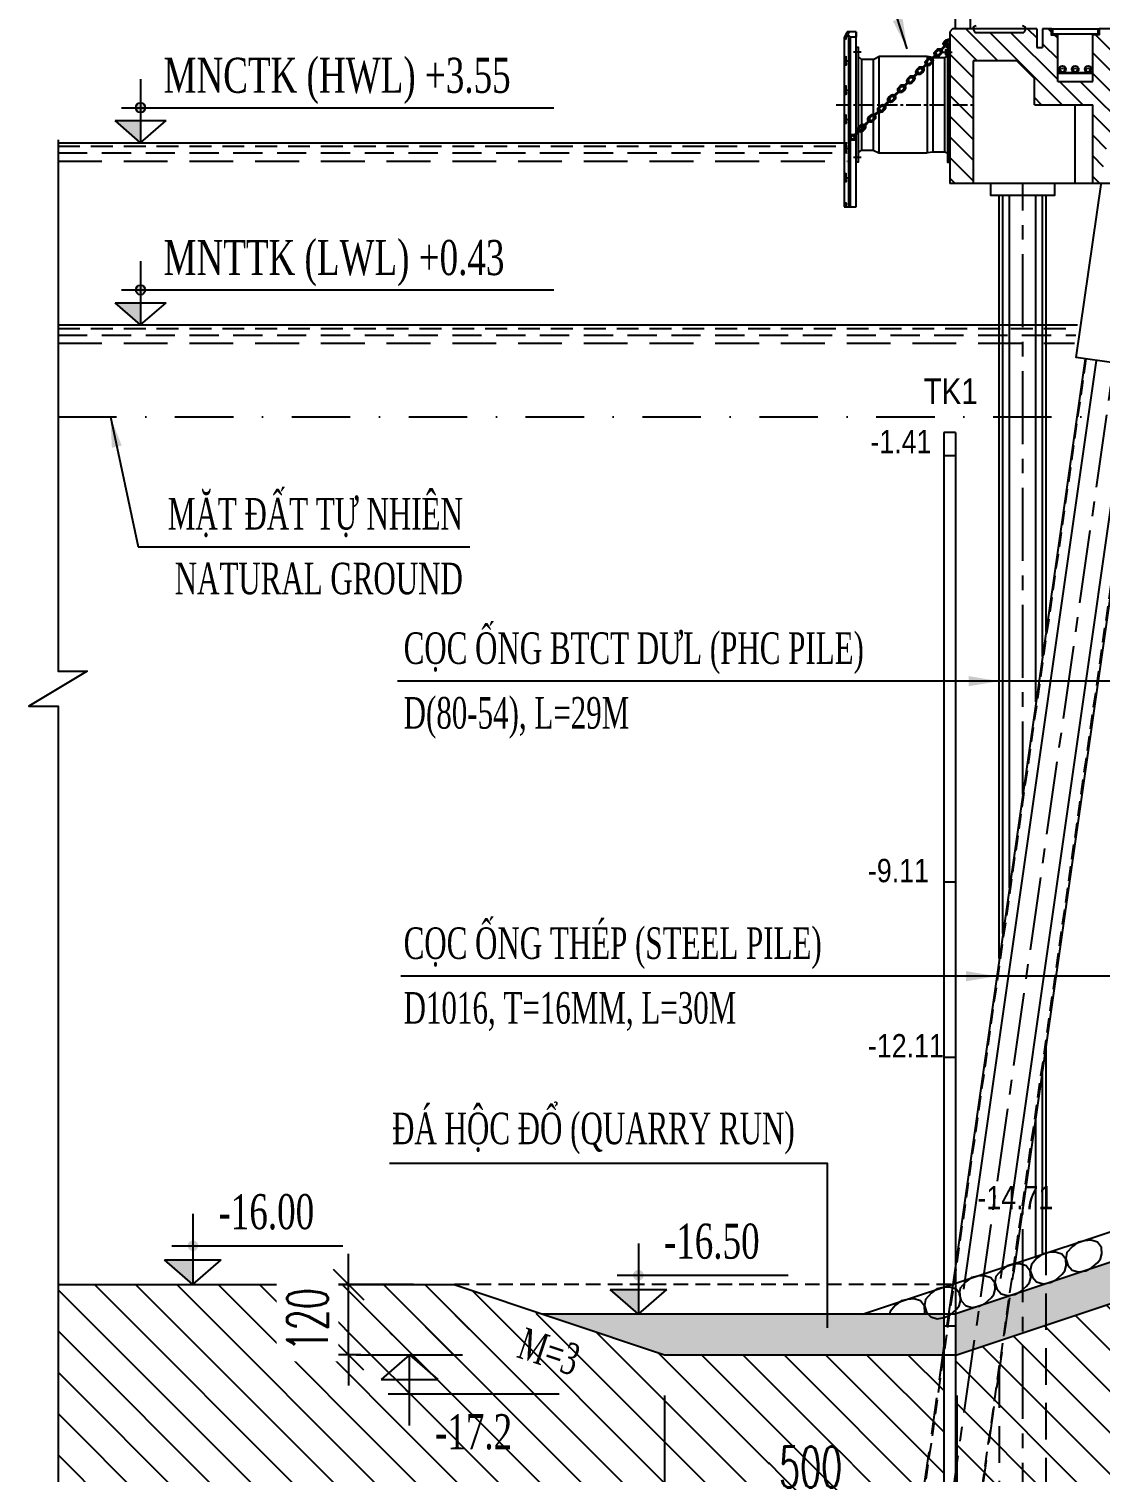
# Model space of a CAD drawing. Extents: x 9472 to 112692, y 46655 to 72187.
# Drawn here: x 82972 to 84806, y 66572 to 69043 of the extents above; entities that cross this region are included whole.
import ezdxf
from ezdxf.enums import TextEntityAlignment as Align

# ---------------------------------------------------------------- set-up
doc = ezdxf.new("R2010")
doc.units = 0
doc.header["$LTSCALE"] = 10
doc.header["$MEASUREMENT"] = 0
for name, pattern in [('CENTER', [2, 1.25, -0.25, 0.25, -0.25]), ('DASHDOT', [1, 0.5, -0.25, 0, -0.25]), ('HIDDEN', [0.375, 0.25, -0.125])]:
    doc.linetypes.add(name, pattern=pattern)
doc.layers.get('0').update_dxf_attribs({"color": 6, "linetype": 'CONTINUOUS'})
for name, color, linetype in [('Border', 3, 'CONTINUOUS'), ('COBAN', 3, 'CONTINUOUS'), ('Da', 9, 'CONTINUOUS'), ('Dia chat', 8, 'CONTINUOUS'), ('Hatch', 8, 'CONTINUOUS'), ('Hatch coc', 8, 'CONTINUOUS'), ('Khuat 151', 151, 'HIDDEN'), ('Kich thuoc', 2, 'CONTINUOUS'), ('KT', 2, 'CONTINUOUS'), ('Lop dat', 171, 'CONTINUOUS'), ('Net tim', 6, 'CONTINUOUS'), ('Net vang', 8, 'CONTINUOUS'), ('Text', 4, 'CONTINUOUS'), ('Tim', 8, 'CENTER')]:
    doc.layers.add(name, color=color, linetype=linetype)
doc.styles.add('Kichthuoc', font='romans.shx', dxfattribs={"width": 0.6})
doc.styles.get("Standard").update_dxf_attribs({"font": 'vntimeh.shx', "width": 0.65})
doc.styles.add('Ten', font='Vharialn.ttf')
doc.linetypes.add('DAT_LINE', pattern='A,0.2,[2,g.shx,S=0.017,R=0,X=-0.017,Y=0],0.22', length=0.42)
doc.dimstyles.new('Dim 350', dxfattribs={"dimscale": 350, "dimtxt": 0.2, "dimasz": 0.15, "dimexe": 0.1, "dimexo": 0.2, "dimgap": 0.1, "dimtad": 1, "dimdec": 0, "dimlfac": -1, "dimzin": 0, "dimdsep": 46, "dimtxsty": 'Kichthuoc', "dimblk": 'OBLIQUE', "dimcen": 0.1, "dimdle": 0.1, "dimclrd": 2, "dimclre": 2, "dimclrt": 4, "dimadec": 0, "dimazin": 0, "dimtfac": 1, "dimtdec": 0, "dimtix": 1, "dimtmove": 2, "dimatfit": 3, "dimfxl": 1, "dimtfill": 1, "dimtolj": 1, "dimtzin": 0, "dimarcsym": 0})
doc.dimstyles.new('Le 350', dxfattribs={"dimscale": 350, "dimtxt": 0.2, "dimasz": 0.15, "dimexe": 0.1, "dimexo": 0.2, "dimgap": 0.1, "dimtad": 1, "dimdec": 0, "dimzin": 0, "dimdsep": 46, "dimtxsty": 'Kichthuoc', "dimblk": 'ARCHTICK', "dimcen": 0, "dimdle": 0.1, "dimclrd": 2, "dimclre": 2, "dimclrt": 256, "dimadec": 0, "dimazin": 0, "dimtfac": 1, "dimtdec": 0, "dimtix": 1, "dimtmove": 2, "dimatfit": 3, "dimfxl": 1, "dimtolj": 1, "dimtzin": 0, "dimarcsym": 0})

# ---------------------------------------------------------------- blocks, each defined once
blk = doc.blocks.new('_Oblique')
at = {"color": 0, "linetype": 'ByBlock', "lineweight": -2}
blk.add_line((-0.5, -0.5), (0.5, 0.5), dxfattribs=at)
blk = doc.blocks.new('*D20')
at = {"layer": 'Kich thuoc', "color": 2, "lineweight": -2}
for p, q in [((84060.2, 66703.4), (84060.2, 66476.1)), ((84560.2, 66703.4), (84560.2, 66476.1)), ((84025.2, 66511.1), (84595.2, 66511.1))]:
    blk.add_line(p, q, dxfattribs=at)
at = {"layer": 'Kich thuoc', "color": 2, "lineweight": -2, "xscale": 52.5, "yscale": 52.5, "zscale": 52.5, "rotation": 180}
blk.add_blockref('_Oblique', (84060.2, 66511.1), dxfattribs=at)
at = {"layer": 'Kich thuoc', "color": 2, "lineweight": -2, "xscale": 52.5, "yscale": 52.5, "zscale": 52.5}
blk.add_blockref('_Oblique', (84560.2, 66511.1), dxfattribs=at)
at = {"layer": 'Kich thuoc', "color": 4, "insert": (84310.2, 66581.1), "char_height": 70, "attachment_point": 5, "style": 'Kichthuoc', "bg_fill": 3, "box_fill_scale": 1.25, "bg_fill_color": 9, "bg_fill_true_color": 13158600, "bg_fill_transparency": 11732736}
blk.add_mtext('\\A1;500', dxfattribs=at)
blk = doc.blocks.new('_ArchTick')
at = {"color": 0, "linetype": 'ByBlock', "const_width": 0.15}
blk.add_lwpolyline([(-0.5, -0.5), (0.5, 0.5)], dxfattribs=at)
blk = doc.blocks.new('*D19')
at = {"layer": 'Hatch', "color": 2, "lineweight": -2}
for p, q in [((83518.9, 66893.4), (83518.9, 66945.9)), ((83630.2, 66893.4), (83483.9, 66893.4)), ((83518.9, 66773.4), (83518.9, 66893.4)), ((83540.2, 66773.4), (83483.9, 66773.4)), ((83518.9, 66773.4), (83518.9, 66720.9))]:
    blk.add_line(p, q, dxfattribs=at)
at = {"layer": 'Hatch', "color": 2, "lineweight": -2, "xscale": 52.5, "yscale": 52.5, "zscale": 52.5}
for p, rotation in [((83518.9, 66893.4), 270), ((83518.9, 66773.4), 90)]:
    blk.add_blockref('_Oblique', p, dxfattribs=dict(at, rotation=rotation))
at = {"layer": 'Hatch', "color": 4, "insert": (83448.9, 66833.4), "char_height": 70, "attachment_point": 5, "rotation": 90, "style": 'Kichthuoc', "bg_fill": 3, "box_fill_scale": 1.25, "bg_fill_color": 9, "bg_fill_true_color": 13158600, "bg_fill_transparency": 5604584}
blk.add_mtext('\\A1;120', dxfattribs=at)
blk = doc.blocks.new('Dem CSS1600')
for p, q in [((-175.4, 125), (-180.4, 115)), ((-160, 125), (-175.4, 125)), ((-160, -175), (-160, 125)), ((-160, 125), (-160, 116.2)), ((-180.4, 115), (-180.4, -175)), ((-151.2, 77.5), (-156.5, 82.5)), ((-131.2, 77.5), (-151.2, 77.5)), ((-131.2, 77.5), (-121.2, 82.5)), ((-28.8, 81.1), (-38.8, 82.5)), ((-28.8, 81.1), (-8.8, 81.1)), ((-8.8, 81.1), (-3.5, 83.8)), ((-156.5, -82.5), (-151.2, -77.5)), ((-151.2, -77.5), (-131.2, -77.5)), ((-131.2, -77.5), (-121.2, -82.5)), ((-28.8, -81), (-38.8, -82.5)), ((-8.8, -81), (-28.8, -81)), ((-3.5, -82.6), (-8.8, -81)), ((-180.4, -175), (-160, -175))]:
    blk.add_line(p, q)
for points in [[(-160, -98.5), (-160, 98.5), (-156.5, 98.5), (-156.5, -98.5)], [(0, -98.5), (0, 98.5), (-3.5, 98.5), (-3.5, -98.5)]]:
    blk.add_lwpolyline(points, close=True)
for points in [[(-156.5, 82.5), (-156.5, -82.5)], [(-38.8, 82.5), (-121.2, 82.5)], [(-121.2, -82.5), (-38.8, -82.5)]]:
    blk.add_lwpolyline(points)
at = {"layer": 'Hatch'}
for p, q in [((-151.2, 77.5), (-151.2, -77.5)), ((-131.2, 77.5), (-131.2, -77.5)), ((-121.2, 82.5), (-121.2, -82.5)), ((-38.8, 82.5), (-38.8, -82.5)), ((-28.8, 81.1), (-28.8, -81)), ((-8.8, 81.1), (-8.8, -81))]:
    blk.add_line(p, q, dxfattribs=at)
at = {"layer": 'Net tim', "extrusion": (0, 0, -1)}
for centre in [(-178, 115), (-178, 80), (-178, 30), (-178, -20), (-178, -70), (-178, -120)]:
    blk.add_ellipse(centre, major_axis=(0, -2.16), ratio=0.475595, dxfattribs=at)
at = {"layer": 'Net tim'}
for centre in [(-178, 70), (-178, 20), (-178, -30), (-178, -80), (-178, -130), (-178, -170)]:
    blk.add_ellipse(centre, major_axis=(0, 2.16), ratio=0.475595, dxfattribs=at)
at = {"layer": 'Net vang'}
for p, q in [((-172, 125), (-174.3, 120.5)), ((-173.4, 115), (-177.9, 120)), ((-170.4, 116.2), (-174.3, 120.5)), ((-173.4, 115), (-173.4, -175)), ((-170.4, 116.2), (-170.4, -175)), ((-170.4, 116.2), (-160, 116.2)), ((-180.4, 75), (-170.4, 75)), ((-7.1, 93.4), (-7.1, 86.6)), ((-6.6, 94.3), (-4.1, 94.3)), ((-6.6, 92.4), (-4.1, 92.4)), ((-6.6, 87.6), (-4.1, 87.6)), ((-6.6, 85.7), (-4.1, 85.7)), ((-4.1, 95.7), (-3.5, 95.7)), ((-4.1, 95.7), (-4.1, 84.2)), ((-4.1, 92.7), (-3.5, 92.7)), ((-4.1, 92.4), (-3.5, 92.4)), ((-4.1, 87.6), (-3.5, 87.6)), ((-4.1, 87.2), (-3.5, 87.2)), ((-4.1, 84.2), (-3.5, 84.2)), ((-180.4, 25), (-170.4, 25)), ((-180.4, -25), (-170.4, -25)), ((-180.4, -75), (-170.4, -75)), ((-180.4, -125), (-170.4, -125))]:
    blk.add_line(p, q, dxfattribs=at)
for points in [[(-4.7, 102.7, 1), (-6.1, 104.1), (-17.1, 93.2, 1), (-15.7, 91.8)], [(-30, 72.1), (-33.5, 68.6, -1), (-40.5, 75.7), (-37, 79.2, -1)], [(-31.4, 73.5), (-34.9, 70, -1), (-39.1, 74.3), (-35.6, 77.8, -1)], [(-22.1, 85.5, 1), (-23.5, 86.9), (-32.8, 77.7, 1), (-31.4, 76.3)], [(-14.3, 87.5), (-17.9, 84, -1), (-24.9, 91.1), (-21.3, 94.6, -1)], [(-15.7, 89), (-19.3, 85.4, -1), (-23.5, 89.7), (-19.9, 93.2, -1)], [(-61.3, 41.2), (-64.8, 37.6, -1), (-71.9, 44.8), (-68.3, 48.3, -1)], [(-53.4, 54.5, 1), (-54.8, 56), (-64.1, 46.8, 1), (-62.7, 45.4)], [(-45.6, 56.6), (-49.2, 53.1, -1), (-56.2, 60.2), (-52.6, 63.7, -1)], [(-47, 58), (-50.6, 54.5, -1), (-54.8, 58.8), (-51.2, 62.3, -1)], [(-37.8, 70, 1), (-39.2, 71.4), (-48.4, 62.3, 1), (-47, 60.9)], [(-84.7, 23.6, 1), (-86.1, 25.1), (-96.8, 14.5, 1), (-95.4, 13.1)], [(-76.9, 25.7), (-80.5, 22.2, -1), (-87.5, 29.3), (-84, 32.8, -1)], [(-78.3, 27.1), (-81.9, 23.6, -1), (-86.1, 27.9), (-82.6, 31.4, -1)], [(-69.1, 39.1, 1), (-70.5, 40.5), (-79.7, 31.4, 1), (-78.3, 30)], [(-62.7, 42.6), (-66.2, 39.1, -1), (-70.5, 43.3), (-66.9, 46.9, -1)], [(-111.1, -8), (-114.7, -11.5, -1), (-121.7, -4.4), (-118.1, -0.9, -1)], [(-101.8, 6.8, 1), (-103.2, 8.2), (-113.9, -2.3, 1), (-112.5, -3.8)], [(-94, 8.8), (-97.6, 5.3, -1), (-104.6, 12.4), (-101, 16, -1)], [(-95.4, 10.3), (-99, 6.8, -1), (-103.2, 11), (-99.6, 14.5, -1)], [(-128.2, -24.9), (-131.7, -28.4, -1), (-138.8, -21.3), (-135.2, -17.8, -1)], [(-129.6, -23.5), (-133.1, -27, -1), (-137.4, -22.7), (-133.8, -19.2, -1)], [(-118.9, -10.1, 1), (-120.3, -8.7), (-131, -19.2, 1), (-129.6, -20.6)], [(-112.5, -6.6), (-116.1, -10.1, -1), (-120.3, -5.8), (-116.7, -2.3, -1)], [(-153, -43.8, 1), (-154.4, -42.4), (-165.1, -52.9, 1), (-163.7, -54.3)], [(-145.3, -41.7), (-148.8, -45.3, -1), (-155.8, -38.1), (-152.3, -34.6, -1)], [(-146.7, -40.3), (-150.2, -43.8, -1), (-154.4, -39.6), (-150.9, -36, -1)], [(-136, -27, 1), (-137.4, -25.5), (-148, -36.1, 1), (-146.6, -37.5)], [(-168.4, -52.7), (-165.4, -52.7, -1), (-165.4, -58.7), (-168.4, -58.7)]]:
    blk.add_lwpolyline(points, format="xyb", close=True, dxfattribs=at)
blk.add_lwpolyline([(-170.4, -50.7), (-165.4, -50.7, -1), (-165.4, -60.7), (-170.4, -60.7)], format="xyb", dxfattribs=at)
for centre, radius, start, end in [((-5.9, 93.4), 1.18, 125.2226, 234.7774), ((-1.1, 90), 6.01, 156.4634, 203.5366), ((-5.9, 86.6), 1.18, 125.2226, 234.7774)]:
    blk.add_arc(centre, radius, start, end, dxfattribs=at)
for points, knots in [([(0, 111.7), (-0.9, 111.7), (-1.8, 111.6), (-3.5, 111.4), (-4.4, 111.2), (-5.9, 110.6), (-6.7, 110.3), (-7.8, 109.6), (-8.2, 109.3), (-8.8, 108.8), (-9.1, 108.5), (-9.6, 107.9), (-9.8, 107.6), (-10.2, 107), (-10.3, 106.7), (-10.5, 106.2), (-10.5, 105.9), (-10.6, 105.3), (-10.6, 105), (-10.6, 104.4), (-10.5, 104.2), (-10.4, 103.6), (-10.3, 103.3), (-10, 102.8), (-9.9, 102.5), (-9.6, 102.1), (-9.4, 101.8), (-9, 101.4), (-8.8, 101.2), (-8.1, 100.6), (-7.6, 100.3), (-6.5, 99.6), (-5.9, 99.4), (-4.7, 98.9), (-4, 98.8), (-2.6, 98.5), (-1.9, 98.4), (-0.8, 98.3), (-0.4, 98.3), (0, 98.3)], [1.570796, 1.570796, 1.570796, 1.570796, 1.8386, 1.8386, 2.10867, 2.10867, 2.37874, 2.37874, 2.552986, 2.552986, 2.698933, 2.698933, 2.844881, 2.844881, 2.955375, 2.955375, 3.065869, 3.065869, 3.176363, 3.176363, 3.286857, 3.286857, 3.397351, 3.397351, 3.507845, 3.507845, 3.618339, 3.618339, 3.728833, 3.728833, 3.943994, 3.943994, 4.159155, 4.159155, 4.374316, 4.374316, 4.589477, 4.589477, 4.712389, 4.712389, 4.712389, 4.712389]), ([(0, 108.7), (-0.3, 108.7), (-0.7, 108.7), (-1.5, 108.6), (-1.9, 108.6), (-2.8, 108.4), (-3.3, 108.3), (-4.1, 108.1), (-4.5, 108), (-5.2, 107.6), (-5.5, 107.5), (-6.1, 107.1), (-6.4, 106.9), (-6.8, 106.6), (-7, 106.4), (-7.2, 106.1), (-7.3, 106), (-7.4, 105.8), (-7.4, 105.7), (-7.5, 105.6), (-7.5, 105.5), (-7.5, 105.5), (-7.5, 105.4), (-7.6, 105.3), (-7.6, 105.3), (-7.6, 105.2), (-7.6, 105.2), (-7.6, 105.1), (-7.6, 105.1), (-7.6, 105), (-7.6, 104.9), (-7.6, 104.8), (-7.6, 104.7), (-7.5, 104.6), (-7.5, 104.6), (-7.5, 104.5), (-7.5, 104.5), (-7.5, 104.4), (-7.4, 104.3), (-7.4, 104.2), (-7.3, 104.1), (-7.2, 103.9), (-7.1, 103.7), (-6.8, 103.5), (-6.7, 103.4), (-6.4, 103.1), (-6.3, 103), (-5.8, 102.7), (-5.5, 102.5), (-4.9, 102.2), (-4.6, 102.1), (-3.8, 101.8), (-3.4, 101.7), (-2.6, 101.5), (-2.2, 101.5), (-1.3, 101.4), (-0.9, 101.3), (-0.3, 101.3), (-0.1, 101.3), (0, 101.3)], [1.570796, 1.570796, 1.570796, 1.570796, 1.693364, 1.693364, 1.864632, 1.864632, 2.035899, 2.035899, 2.207166, 2.207166, 2.378434, 2.378434, 2.549701, 2.549701, 2.720969, 2.720969, 2.825107, 2.825107, 2.901902, 2.901902, 2.955263, 2.955263, 3.001966, 3.001966, 3.048669, 3.048669, 3.090389, 3.090389, 3.13211, 3.13211, 3.215551, 3.215551, 3.268046, 3.268046, 3.31345, 3.31345, 3.358854, 3.358854, 3.427341, 3.427341, 3.495829, 3.495829, 3.625524, 3.625524, 3.735142, 3.735142, 3.844761, 3.844761, 4.008383, 4.008383, 4.172004, 4.172004, 4.335625, 4.335625, 4.499247, 4.499247, 4.662868, 4.662868, 4.712389, 4.712389, 4.712389, 4.712389])]:
    blk.add_open_spline(points, degree=3, knots=knots, dxfattribs=at)
at = {"layer": 'Tim', "ltscale": 1.5}
for p, q in [((-176.3, 115), (-179.6, 115)), ((-178, 118.2), (-178, 111.8)), ((-176.3, 80), (-179.6, 80)), ((-178, 83.2), (-178, 76.8)), ((-176.3, 70), (-179.6, 70)), ((-178, 66.8), (-178, 73.2)), ((-176.3, 30), (-179.6, 30)), ((-178, 33.2), (-178, 26.8)), ((-176.3, 20), (-179.6, 20)), ((-178, 16.8), (-178, 23.2)), ((-176.3, -20), (-179.6, -20)), ((-178, -16.8), (-178, -23.2)), ((-176.3, -30), (-179.6, -30)), ((-178, -33.2), (-178, -26.8)), ((-176.3, -70), (-179.6, -70)), ((-178, -66.8), (-178, -73.2)), ((-176.3, -80), (-179.6, -80)), ((-178, -83.2), (-178, -76.8)), ((-176.3, -120), (-179.6, -120)), ((-178, -116.8), (-178, -123.2)), ((-176.3, -130), (-179.6, -130)), ((-178, -133.2), (-178, -126.8)), ((-176.3, -170), (-179.6, -170)), ((-178, -173.2), (-178, -166.8))]:
    blk.add_line(p, q, dxfattribs=at)
at = {"layer": 'Tim'}
for p, q in [((-12.9, 105), (0, 105)), ((-3.8, 98.7), (-3.8, 112.7)), ((-13.1, 90), (6.2, 90))]:
    blk.add_line(p, q, dxfattribs=at)
at = {"layer": 'Tim', "ltscale": 4}
for p, q in [((-151.8, 90), (-164.7, 90)), ((-151.8, -90), (-164.7, -90))]:
    blk.add_line(p, q, dxfattribs=at)
at = {"layer": 'Tim', "ltscale": 2}
blk.add_line((-194.4, 0), (40, 0), dxfattribs=at)

msp = doc.modelspace()

# ---------------------------------------------------------------- hatches: boundary and pattern name
at = {"layer": 'Dia chat'}
h = msp.add_hatch(dxfattribs=at)
h.set_pattern_fill('ANSI31', color=256, scale=400, angle=90, style=0)
h.paths.add_polyline_path([(83623.4, 66731), (83574.9, 66731), (83623.4, 66773.4)])
h.paths.add_polyline_path([(83623.4, 66706.7), (83614.3, 66706.7, -0.414214), (83623.4, 66715.8)])
h.paths.add_polyline_path([(83623.4, 66697.6, -0.414214), (83614.3, 66706.7), (83623.4, 66706.7)])
h.paths.add_polyline_path([(83623.4, 66697.6), (83623.4, 66706.7), (83632.5, 66706.7, -0.414214)])
h.paths.add_polyline_path([(83632.5, 66706.7), (83623.4, 66706.7), (83623.4, 66715.8, -0.414214)])
at = {"layer": 'Hatch'}
h = msp.add_hatch(dxfattribs=at)
h.set_pattern_fill('ANSI31', color=256, scale=200, angle=90, style=0)
h.paths.add_polyline_path([(84953.2, 68988.4), (84948.2, 68988.4), (84948.2, 69008.4), (84958.2, 69018.4), (85176.2, 69018.4), (85176.2, 69038.4), (84915.7, 69038.4), (84910.7, 69043.4), (84905.7, 69043.4), (84905.7, 69042.4), (84897.9, 69042.4, 0.414214), (84896.7, 69041.2), (84896.7, 69033.4), (84895.7, 69033.4), (84895.7, 69028.4), (84850.7, 69028.4), (84850.7, 69033.4), (84849.7, 69033.4), (84849.7, 69041.2, 0.414214), (84848.5, 69042.4), (84840.7, 69042.4), (84840.7, 69043.4), (84804.2, 69043.4), (84804.2, 69033.4), (84793.2, 69033.4), (84793.2, 68953.4), (84733.2, 68953.4), (84733.2, 69033.4), (84722.2, 69033.4), (84722.2, 69043.4), (84707.2, 69043.4), (84707.2, 69011.4), (84697.2, 69011.4), (84697.2, 69043.4), (84678.5, 69043.4), (84675.2, 69037.4), (84591.2, 69037.4), (84587.9, 69043.4), (84553.2, 69043.4), (84548.2, 69038.4), (84548.2, 68913.4), (84588.2, 68913.4), (84588.2, 68988.4), (84663.2, 68988.4), (84693.2, 68958.4), (84693.2, 68913.4), (84793.2, 68913.4), (84793.2, 68778.4), (84807.5, 68778.4), (84820.2, 68866.8), (84948.9, 68848.4), (84939, 68779.1), (84939.1, 68778.4), (84953.2, 68778.4)])
h.paths.add_polyline_path([(84588.2, 68913.4), (84548.2, 68913.4), (84548.2, 68814.9), (84548.2, 68778.4), (84588.2, 68778.4)], flags=17)
h.paths.add_polyline_path([(85533.2, 68988.4), (85528.2, 68988.4), (85528.2, 69008.4), (85538.2, 69018.4), (85768.7, 69018.4), (85768.7, 69038.4), (85185.2, 69038.4), (85185.2, 69018.4), (85198.7, 69018.4), (85408.2, 69018.4), (85418.2, 69008.4), (85418.2, 68988.4), (85413.2, 68988.4), (85413.2, 68848.4), (85533.2, 68848.4)])
h.paths.add_polyline_path([(86133.2, 68988.4), (86128.2, 68988.4), (86128.2, 69008.4), (86138.2, 69018.4), (86368.7, 69018.4), (86368.7, 69038.4), (85777.7, 69038.4), (85777.7, 69018.4), (85778.7, 69018.4), (86008.2, 69018.4), (86018.2, 69008.4), (86018.2, 68988.4), (86013.2, 68988.4), (86013.2, 68848.4), (86133.2, 68848.4)])
h.paths.add_polyline_path([(86733.2, 68988.4), (86728.2, 68988.4), (86728.2, 69008.4), (86738.2, 69018.4), (86814.4, 69018.4), (86814.4, 69038.4), (86377.7, 69038.4), (86377.7, 69018.4), (86378.7, 69018.4), (86608.2, 69018.4), (86618.2, 69008.4), (86618.2, 68988.4), (86613.2, 68988.4), (86613.2, 68848.4), (86733.2, 68848.4)])
h.paths.add_polyline_path([(86968.7, 69038.4), (86814.4, 69038.4), (86814.4, 69018.4), (86968.7, 69018.4)])
h.paths.add_polyline_path([(87353.2, 68988.4), (87348.2, 68988.4), (87348.2, 69008.4), (87358.2, 69018.4), (87531.2, 69018.4), (87531.2, 69038.4), (87315.7, 69038.4), (87310.7, 69043.4), (87305.7, 69043.4), (87305.7, 69042.4), (87297.9, 69042.4, 0.414214), (87296.7, 69041.2), (87296.7, 69033.4), (87295.7, 69033.4), (87295.7, 69028.4), (87250.7, 69028.4), (87250.7, 69033.4), (87249.7, 69033.4), (87249.7, 69041.2, 0.414214), (87248.5, 69042.4), (87240.7, 69042.4), (87240.7, 69043.4), (87235.7, 69043.4), (87230.7, 69038.4), (86977.7, 69038.4), (86977.7, 69018.4), (86978.7, 69018.4), (87188.2, 69018.4), (87198.2, 69008.4), (87198.2, 68988.4), (87193.2, 68988.4), (87193.2, 68778.4), (87207.3, 68778.4), (87222.2, 68868), (87353.2, 68846.1)])
h.paths.add_polyline_path([(87858.2, 68988.4), (87853.2, 68988.4), (87853.2, 69008.4), (87863.2, 69018.4), (88056.2, 69018.4), (88056.2, 69038.4), (87540.2, 69038.4), (87540.2, 69018.4), (87598.7, 69018.4), (87733.2, 69018.4), (87743.2, 69008.4), (87743.2, 68988.4), (87738.2, 68988.4), (87738.2, 68848.4), (87858.2, 68848.4)])
h.paths.add_polyline_path([(88383.2, 68988.4), (88378.2, 68988.4), (88378.2, 69008.4), (88388.2, 69018.4), (88581.2, 69018.4), (88581.2, 69038.4), (88065.2, 69038.4), (88065.2, 69018.4), (88103.7, 69018.4), (88258.2, 69018.4), (88268.2, 69008.4), (88268.2, 68988.4), (88263.2, 68988.4), (88263.2, 68848.4), (88383.2, 68848.4)])
h.paths.add_polyline_path([(88908.2, 68988.4), (88903.2, 68988.4), (88903.2, 69008.4), (88913.2, 69018.4), (89106.2, 69018.4), (89106.2, 69038.4), (88590.2, 69038.4), (88590.2, 69018.4), (88628.7, 69018.4), (88783.2, 69018.4), (88793.2, 69008.4), (88793.2, 68988.4), (88788.2, 68988.4), (88788.2, 68848.4), (88908.2, 68848.4)])
h.paths.add_polyline_path([(89433.2, 68988.4), (89488.9, 68988.4, -0.135335), (89485.3, 69038.4), (89115.2, 69038.4), (89115.2, 69018.4), (89153.7, 69018.4), (89308.2, 69018.4), (89318.2, 69008.4), (89318.2, 68988.4), (89313.2, 68988.4), (89313.2, 68848.4), (89433.2, 68848.4)])
h.paths.add_polyline_path([(89548.2, 69043.4), (89533.2, 69043.4), (89528.2, 69038.4), (89485.3, 69038.4, 0.135335), (89488.9, 68988.4), (89548.2, 68988.4)])
at = {"layer": 'Kich thuoc'}
h = msp.add_hatch(color=256, dxfattribs=at)
h.paths.add_polyline_path([(83163, 68886.6), (83119.4, 68886.6), (83163, 68848.4)])
h.paths.add_polyline_path([(83163, 68908.4), (83154.9, 68908.4, 0.414214), (83163, 68900.2)])
h.paths.add_polyline_path([(83163, 68916.6, 0.414214), (83154.9, 68908.4), (83163, 68908.4)])
h.paths.add_polyline_path([(83163, 68916.6), (83163, 68908.4), (83171.2, 68908.4, 0.414214)])
h.paths.add_polyline_path([(83171.2, 68908.4), (83163, 68908.4), (83163, 68900.2, 0.414214)])
h = msp.add_hatch(color=256, dxfattribs=at)
h.paths.add_polyline_path([(83163, 68574.6), (83119.4, 68574.6), (83163, 68536.4)])
h.paths.add_polyline_path([(83163, 68596.4), (83154.9, 68596.4, 0.414214), (83163, 68588.2)])
h.paths.add_polyline_path([(83163, 68604.6, 0.414214), (83154.9, 68596.4), (83163, 68596.4)])
h.paths.add_polyline_path([(83163, 68604.6), (83163, 68596.4), (83171.2, 68596.4, 0.414214)])
h.paths.add_polyline_path([(83171.2, 68596.4), (83163, 68596.4), (83163, 68588.2, 0.414214)])
h = msp.add_hatch(color=256, dxfattribs=at)
h.paths.add_polyline_path([(83252.8, 66935.8), (83204.3, 66935.8), (83252.8, 66893.4)])
h.paths.add_polyline_path([(83252.8, 66960), (83243.7, 66960, 0.414214), (83252.8, 66951)])
h.paths.add_polyline_path([(83252.8, 66969.1, 0.414214), (83243.7, 66960), (83252.8, 66960)])
h.paths.add_polyline_path([(83252.8, 66969.1), (83252.8, 66960), (83261.9, 66960, 0.414214)])
h.paths.add_polyline_path([(83261.9, 66960), (83252.8, 66960), (83252.8, 66951, 0.414214)])
h = msp.add_hatch(color=256, dxfattribs=at)
h.paths.add_polyline_path([(84015.3, 66885.3), (83966.8, 66885.3), (84015.3, 66842.9)])
h.paths.add_polyline_path([(84015.3, 66909.6), (84006.2, 66909.6, 0.414214), (84015.3, 66900.5)])
h.paths.add_polyline_path([(84015.3, 66918.7, 0.414214), (84006.2, 66909.6), (84015.3, 66909.6)])
h.paths.add_polyline_path([(84015.3, 66918.7), (84015.3, 66909.6), (84024.4, 66909.6, 0.414214)])
h.paths.add_polyline_path([(84024.4, 66909.6), (84015.3, 66909.6), (84015.3, 66900.5, 0.414214)])

# ---------------------------------------------------------------- linework, layer by layer
for p, q in [((84553.2, 69043.4), (84548.2, 69038.4)), ((84548.2, 69038.4), (84548.2, 68778.4)), ((84591.5, 69043.4), (84553.2, 69043.4)), ((84697.2, 69043.4), (84553.2, 69043.4)), ((84697.2, 69043.4), (84697.2, 69011.4)), ((84722.2, 69043.4), (84707.2, 69043.4)), ((84707.2, 69043.4), (84707.2, 69011.4)), ((84733.2, 68953.4), (84733.2, 69034)), ((84793.2, 68953.4), (84793.2, 69034)), ((84697.2, 69011.4), (84707.2, 69011.4)), ((84588.2, 68988.4), (84588.2, 68778.4)), ((84663.2, 68988.4), (84588.2, 68988.4)), ((84693.2, 68958.4), (84663.2, 68988.4)), ((84733.2, 68968.4), (84793.2, 68968.4)), ((84693.2, 68913.4), (84693.2, 68958.4)), ((84733.2, 68953.4), (84793.2, 68953.4)), ((84693.2, 68913.4), (84793.2, 68913.4)), ((84793.2, 68778.4), (84793.2, 68913.4)), ((84953.2, 68778.4), (84548.2, 68778.4)), ((84633.2, 67451.9), (84633.2, 68758.4)), ((84713.2, 68011.9), (84713.2, 68758.4)), ((84779.9, 68478.6), (84552.3, 66885.4)), ((84878.8, 68464.4), (84657.2, 66913.2)), ((84713.2, 66939.2), (84713.2, 67304.8))]:
    msp.add_line(p, q)
for points in [[(84558.2, 69043.4), (84558.2, 69060.4), (84561.2, 69063.4), (84580.2, 69063.4), (84583.2, 69060.4), (84583.2, 69043.4)], [(84850.7, 69030.4), (84850.7, 69043.4), (84804.2, 69043.4)], [(84618.2, 68778.4), (84618.2, 68758.4), (84728.2, 68758.4), (84728.2, 68778.4)], [(84939.1, 68779.9), (84893.7, 68462.3), (84765, 68480.7), (84807.3, 68776.8)]]:
    msp.add_lwpolyline(points)
at = {"linetype": 'HIDDEN', "ltscale": 25}
for points in [[(84633.2, 66744.8), (84633.2, 65878.4), (84713.2, 65878.4), (84713.2, 66939.2)], [(84552.3, 66885.4), (84410.7, 65894.8), (84509.7, 65880.7), (84657.2, 66913.2)]]:
    msp.add_lwpolyline(points, dxfattribs=at)
at = {"layer": 'Border'}
for points in [[(84723.2, 69043, 0.414214), (84722.8, 69043.4), (84722.2, 69043.4), (84722.2, 69033.4), (84733.2, 69033.4), (84733.2, 69034, 0.414214), (84732.8, 69034.4), (84724.4, 69034.4, -0.414214), (84723.2, 69035.6)], [(84803.2, 69043, -0.414214), (84803.6, 69043.4), (84804.2, 69043.4), (84804.2, 69033.4), (84793.2, 69033.4), (84793.2, 69034, -0.414214), (84793.6, 69034.4), (84802, 69034.4, 0.414214), (84803.2, 69035.6)]]:
    msp.add_lwpolyline(points, format="xyb", close=True, dxfattribs=at)
msp.add_lwpolyline([(84801.6, 69034.4), (84724.8, 69034.4), (84724.8, 69043.4), (84801.6, 69043.4)], close=True, dxfattribs=at)
at = {"layer": 'COBAN'}
for p, q in [((84733.2, 68968.4), (84793.2, 68968.4)), ((84733.2, 68967.4), (84793.2, 68967.4))]:
    msp.add_line(p, q, dxfattribs=at)
at = {"layer": 'Da'}
for points in [[(84768.3, 66966.2), (84758.4, 66959), (84749, 66948.2), (84747.1, 66937.9), (84750.7, 66926.6), (84757.8, 66918.4), (84769, 66915.2), (84781.5, 66917.2), (84791, 66922.1), (84801.7, 66931.4), (84806.4, 66937.6), (84808.7, 66945.9), (84807.9, 66957.2), (84801.1, 66966), (84790.3, 66969.5), (84778.8, 66968.7), (84768.3, 66966.2)], [(84707.4, 66946), (84697.6, 66938.7), (84688.2, 66927.9), (84686.2, 66917.6), (84689.8, 66906.3), (84697, 66898.1), (84708.1, 66894.9), (84720.7, 66896.9), (84730.2, 66901.8), (84740.8, 66911.1), (84745.5, 66917.3), (84747.8, 66925.6), (84747.1, 66936.9), (84740.2, 66945.7), (84729.4, 66949.2), (84718, 66948.5), (84707.4, 66946)], [(84646.6, 66925.7), (84636.7, 66918.4), (84627.3, 66907.6), (84625.3, 66897.3), (84628.9, 66886), (84636.1, 66877.8), (84647.2, 66874.6), (84659.8, 66876.6), (84669.3, 66881.5), (84679.9, 66890.9), (84684.6, 66897), (84686.9, 66905.3), (84686.2, 66916.6), (84679.4, 66925.4), (84668.5, 66928.9), (84657.1, 66928.2), (84646.6, 66925.7)], [(84526.3, 66886), (84516.4, 66878.8), (84507, 66867.9), (84505, 66857.7), (84508.7, 66846.4), (84515.8, 66838.2), (84526.9, 66835), (84539.5, 66837), (84549, 66841.9), (84559.6, 66851.2), (84564.3, 66857.4), (84566.6, 66865.7), (84565.9, 66877), (84559.1, 66885.8), (84548.2, 66889.3), (84536.8, 66888.5), (84526.3, 66886)], [(84585.7, 66905.4), (84575.8, 66898.1), (84566.4, 66887.3), (84564.5, 66877), (84568.1, 66865.7), (84575.2, 66857.5), (84586.3, 66854.3), (84598.9, 66856.3), (84608.4, 66861.2), (84619, 66870.6), (84623.8, 66876.7), (84626.1, 66885), (84625.3, 66896.3), (84618.5, 66905.1), (84607.7, 66908.7), (84596.2, 66907.9), (84585.7, 66905.4)], [(84465.4, 66865.7), (84455.5, 66858.5), (84446.1, 66847.6), (84445.2, 66842.9)], [(84505.1, 66842.9), (84505.8, 66845.4), (84505, 66856.7), (84498.2, 66865.5), (84487.4, 66869), (84475.9, 66868.2), (84465.4, 66865.7)]]:
    msp.add_lwpolyline(points, dxfattribs=at)
at = {"layer": 'Dia chat'}
for p, q in [((84538.2, 68352.4), (84538.2, 65852.4)), ((84558.2, 68352.4), (84538.2, 68352.4)), ((84558.2, 68352.4), (84538.2, 68352.4)), ((84558.2, 68352.4), (84538.2, 68352.4)), ((84558.2, 68352.4), (84558.2, 65852.4)), ((84558.2, 68312.4), (84538.2, 68312.4)), ((84558.2, 67582.4), (84538.2, 67582.4)), ((84558.2, 67282.4), (84538.2, 67282.4)), ((84558.2, 66822.4), (84538.2, 66822.4))]:
    msp.add_line(p, q, dxfattribs=at)
at = {"layer": 'Dia chat', "color": 8, "linetype": 'DAT_LINE', "ltscale": 40}
msp.add_line((83021.9, 66893.4), (83700.2, 66893.4), dxfattribs=at)
at = {"layer": 'Hatch'}
msp.add_line((84399.2, 66842.9), (89575.2, 68568.2), dxfattribs=at)
msp.add_lwpolyline([(89575.2, 68515.5), (84557.3, 66842.9), (83851.7, 66842.9)], dxfattribs=at)
at = {"layer": 'Hatch coc'}
for p, q in [((84763.2, 68778.4), (84763.2, 68913.4)), ((84639.3, 67494.7), (84639.3, 68758.4)), ((84650.5, 67572.8), (84650.5, 68758.4)), ((84695.9, 67891), (84695.9, 68758.4)), ((84707.1, 67969.1), (84707.1, 68758.4)), ((84572.5, 66885.9), (84799.7, 68475.7)), ((84635.7, 66904), (84858.4, 68462.8)), ((84707.1, 66945.5), (84707.1, 67262)), ((84695.9, 66941.8), (84695.9, 67183.9))]:
    msp.add_line(p, q, dxfattribs=at)
msp.add_lwpolyline([(83021.9, 68853.4), (83021.9, 67943.7), (83071.9, 67943.7), (82971.9, 67883.7), (83021.9, 67883.7), (83021.9, 65418.7)], dxfattribs=at)
at = {"layer": 'Khuat 151', "color": 7, "ltscale": 15}
for p, q in [((83021.9, 68842.6), (84372.7, 68842.6)), ((83021.9, 68530.6), (84766, 68530.6))]:
    msp.add_line(p, q, dxfattribs=at)
at = {"layer": 'Khuat 151', "color": 7, "ltscale": 20}
for p, q in [((83021.9, 68831), (84372.7, 68831)), ((83021.9, 68519), (84764.1, 68519))]:
    msp.add_line(p, q, dxfattribs=at)
at = {"layer": 'Khuat 151', "color": 7, "ltscale": 30}
for p, q in [((83021.9, 68817.1), (84372.7, 68817.1)), ((83021.9, 68505.1), (84761.8, 68505.1))]:
    msp.add_line(p, q, dxfattribs=at)
at = {"layer": 'Khuat 151', "ltscale": 10}
for p, q in [((84781.4, 68478.3), (84412.3, 65894.6)), ((84877.1, 68463.5), (84508.2, 65880.9))]:
    msp.add_line(p, q, dxfattribs=at)
at = {"layer": 'Khuat 151', "ltscale": 50}
msp.add_lwpolyline([(83021.9, 66893.4), (83700.2, 66893.4)], dxfattribs=at)
at = {"layer": 'Kich thuoc'}
for p, q in [((83163, 68957.5), (83163, 68848.4)), ((83130.3, 68908.4), (83870.6, 68908.4)), ((83163, 68848.4), (83119.4, 68886.6)), ((83119.4, 68886.6), (83206.7, 68886.6)), ((83163, 68848.4), (83206.7, 68886.6)), ((83163, 68645.5), (83163, 68536.4)), ((83130.3, 68596.4), (83870.6, 68596.4)), ((83163, 68536.4), (83119.4, 68574.6)), ((83119.4, 68574.6), (83206.7, 68574.6)), ((83163, 68536.4), (83206.7, 68574.6)), ((83252.8, 67014.6), (83252.8, 66893.4)), ((84015.3, 66964.1), (84015.3, 66842.9)), ((83216.4, 66960), (83509.1, 66960)), ((83252.8, 66893.4), (83204.3, 66935.8)), ((83204.3, 66935.8), (83301.3, 66935.8)), ((83252.8, 66893.4), (83301.3, 66935.8)), ((83161.7, 66893.4), (83343.9, 66893.4)), ((83978.9, 66909.6), (84271.6, 66909.6)), ((84015.3, 66842.9), (83966.8, 66885.3)), ((83966.8, 66885.3), (84063.8, 66885.3)), ((84015.3, 66842.9), (84063.8, 66885.3)), ((83532.3, 66773.4), (83714.5, 66773.4)), ((83623.4, 66773.4), (83574.9, 66731)), ((83623.4, 66652.2), (83623.4, 66773.4)), ((83623.4, 66773.4), (83671.9, 66731)), ((83574.9, 66731), (83671.9, 66731)), ((83587, 66706.7), (83879.7, 66706.7))]:
    msp.add_line(p, q, dxfattribs=at)
for centre in [(83163, 68908.4), (83163, 68596.4)]:
    msp.add_circle(centre, 8.18, dxfattribs=at)
at = {"layer": 'KT', "color": 3, "linetype": 'ByBlock', "lineweight": 20, "ltscale": 4}
for centre, radius in [((84741.4, 68972.8, 15.2), 3.23), ((84741.4, 68972.8, 15.2), 2.98), ((84763.4, 68972.8, 15.2), 3.23), ((84763.4, 68972.8, 15.2), 2.98), ((84785, 68972.8, 15.2), 3.23), ((84785, 68972.8, 15.2), 2.98)]:
    msp.add_circle(centre, radius, dxfattribs=at)
at = {"layer": 'Lop dat', "linetype": 'DASHDOT', "ltscale": 20}
msp.add_line((83021.9, 68379.4), (92318.9, 68379.4), dxfattribs=at)
at = {"layer": 'Net tim'}
for p, q in [((84588.2, 69042.9), (84591.2, 69037.4)), ((84678.2, 69042.9), (84675.2, 69037.4)), ((84591.2, 69037.4), (84675.2, 69037.4))]:
    msp.add_line(p, q, dxfattribs=at)
at = {"layer": 'Net tim', "linetype": 'Continuous'}
for p, q in [((83021.9, 68848.4), (84372.7, 68848.4)), ((83021.9, 68536.4), (84767, 68536.4))]:
    msp.add_line(p, q, dxfattribs=at)
at = {"layer": 'Net tim'}
for centre, start, end in [((84593.7, 69042.9), 90, 180), ((84672.7, 69042.9), 0, 85.7344)]:
    msp.add_arc(centre, 5.5, start, end, dxfattribs=at)
at = {"layer": 'Text'}
for centre, radius in [((84741.2, 68974.1), 5.7), ((84741.2, 68974.1), 5.27), ((84763.2, 68974.1), 5.7), ((84763.2, 68974.1), 5.27), ((84785.2, 68974.1), 5.7), ((84785.2, 68974.1), 5.27)]:
    msp.add_circle(centre, radius, dxfattribs=at)
at = {"layer": 'Tim', "ltscale": 10}
for p, q in [((84873.2, 68778.4), (84417.8, 65590.7)), ((84673.2, 67732.5), (84673.2, 68778.4)), ((84673.2, 65863.4), (84673.2, 67024.8))]:
    msp.add_line(p, q, dxfattribs=at)

# ---------------------------------------------------------------- block references
msp.add_blockref('Dem CSS1600', (84548.2, 68913.4))

# ---------------------------------------------------------------- texts
at = {"layer": 'Text'}
for s, height, width, p in [('mnctk (hwl) +3.55', 60, 0.7, (83202.4, 68933.9)), ('mnttk (lwl) +0.43', 60, 0.7, (83202.4, 68621.9)), ('cäc èng btct d\xadl (phc pile)', 54, 0.65, (83613.5, 67956.2)), ('d(80-54), l=29m', 54, 0.65, (83613.5, 67845.4)), ('cäc èng thÐp (steel pile)', 54, 0.65, (83613.5, 67451.1)), ('d1016, t=16mm, l=30m', 54, 0.65, (83613.5, 67340.3)), ('®¸ héc ®æ (quarry run)', 54, 0.65, (83593.7, 67133.9)), ('-16.00', 60, 0.7, (83296.5, 66988.4)), ('-16.50', 60, 0.7, (84059, 66937.9)), ('-17.2', 60, 0.7, (83667.1, 66611.7))]:
    msp.add_text(s, height=height, dxfattribs=dict(at, width=width)).set_placement(p)
at = {"layer": 'Text', "style": 'Ten'}
msp.add_text('TK1', height=44, dxfattribs=at).set_placement((84549.9, 68400.9), align=Align.CENTER)
for s, p in [('-1.41', (84412.5, 68316.8)), ('-9.11', (84408.3, 67582.4)), ('-12.11', (84408.3, 67282.4)), ('-14.71', (84595.7, 67022.4))]:
    msp.add_text(s, height=40, dxfattribs=at).set_placement(p)
at = {"layer": 'Text', "width": 0.65}
for s, p in [('mÆt ®Êt tù nhiªn', (83714.9, 68186.2)), ('natural ground', (83714.9, 68075.4))]:
    msp.add_text(s, height=54, dxfattribs=at).set_placement(p, align=Align.RIGHT)
msp.add_text('m=3', height=54, rotation=341.5651, dxfattribs=at).set_placement((83854, 66753.3), align=Align.CENTER)

# ---------------------------------------------------------------- leaders
at = {"layer": 'Hatch'}
msp.add_leader([(84633.2, 67926.6), (83628, 67926.6)], dimstyle='Dim 350', override={"dimgap": 0.1, "dimtad": 0, "dimfxl": 0.25}, dxfattribs=at)
at = {"layer": 'Kich thuoc'}
for points in [[(84475.5, 69009.4), (84368.4, 69339.2), (83679.2, 69339.2)], [(83111.5, 68379.4), (83159.2, 68156.7), (83726.8, 68156.7)], [(85433.2, 67926.6), (83603, 67926.6)], [(86033.2, 67926.6), (84488.1, 67926.6)], [(84628.8, 67421.5), (83608.8, 67421.5)], [(85048.6, 67421.5), (83761.4, 67421.5)]]:
    msp.add_leader(points, dimstyle='Le 350', override={"dimtad": 0, "dimclrd": 256}, dxfattribs=at)

# ---------------------------------------------------------------- next in the draw order: dimensions: what is measured, and where the dimension line sits
dim = msp.add_linear_dim(base=(84560.2, 66511.1), p1=(84060.2, 66773.4), p2=(84560.2, 66773.4), dimstyle='Dim 350', dxfattribs=at)
dim.commit()
dim.dimension.update_dxf_attribs({"geometry": '*D20', "text_midpoint": (84310.2, 66581.1)})

# ---------------------------------------------------------------- next in the draw order: hatches: boundary and pattern name
at = {"layer": 'Dia chat'}
h = msp.add_hatch(dxfattribs=at)
h.set_pattern_fill('ANSI31', color=256, scale=400, angle=90, style=0)
h.paths.add_polyline_path([(93514, 66951.8), (93333.5, 66953.2, -0.148922), (93299.6, 66909.9, -0.520567), (93299.6, 66747.3, -0.520567), (93299.6, 66592.8, -0.495203), (93305.6, 66442.9), (93514, 66446.3)])
h.paths.add_polyline_path([(89585.2, 66982.7), (89484.2, 66983.5, 0.211722), (89523.7, 66918, 0.520567), (89523.7, 66763.6, 0.520567), (89523.7, 66609.1, 0.520567), (89523.7, 66454.6, 0.152011), (89516.2, 66382.1), (89585.2, 66383.2)])
h.paths.add_polyline_path([(83574.9, 66731), (83623.4, 66773.4), (83671.9, 66731)], flags=16)
h.paths.add_polyline_path([(88565, 66610.8), (88622.4, 66610.8), (88622.4, 66687.3), (88565, 66687.3)], flags=8)
h.paths.add_polyline_path([(84585.5, 66291.5), (84735.9, 66291.5), (84735.9, 66352.8), (84585.5, 66352.8)], flags=9)
h.paths.add_polyline_path([(84238.7, 66741), (84381.7, 66741), (84381.7, 66636), (84238.7, 66636)], flags=24)
h.paths.add_polyline_path([(83396.4, 66764.9), (83396.4, 66901.9), (83501.4, 66901.9), (83501.4, 66764.9)], flags=9)
h.paths.add_polyline_path([(83652.1, 66596.7), (83854.1, 66596.7), (83854.1, 66686.7), (83652.1, 66686.7)], flags=24)
h.paths.add_polyline_path([(83471.7, 66305.1), (84135.6, 66305.1), (84135.6, 66401.5), (83471.7, 66401.5)], flags=24)
h.paths.add_polyline_path([(83461.4, 66397.9), (84289.6, 66397.9), (84289.6, 66556), (83461.4, 66556)], flags=24)
h.paths.add_polyline_path([(83583.2, 66811.3), (83608.9, 66888.1), (83736, 66845.7), (83710.3, 66768.9)])
h.paths.add_polyline_path([(87931, 66886.8), (87931, 66974), (88120.9, 66974), (88120.9, 66886.8)])
edge = h.paths.add_edge_path()
edge.add_line((93150.2, 66954.6), (93150.2, 66440.4))
edge.add_line((93150.2, 66440.4), (93305.6, 66442.9))
edge.add_arc((93245.5, 66515.6), 94.3, 309.6209, 415)
edge.add_arc((93245.5, 66670.1), 94.3, 305, 415)
edge.add_arc((93242.7, 66828.6), 99.3, 305, 415)
edge.add_arc((93245.5, 66987.2), 94.3, 305, 338.8814)
edge.add_line((93333.5, 66953.2), (93150.2, 66954.6))
edge = h.paths.add_edge_path()
edge.add_arc((88593.7, 66649.1), 54, 0, 360)
edge = h.paths.add_edge_path()
edge.add_arc((89577.8, 66840.8), 94.3, 125, 235)
edge.add_arc((89577.8, 66686.3), 94.3, 125, 235)
edge.add_arc((89577.8, 66531.8), 94.3, 125, 235)
edge.add_arc((89636.4, 66406.3), 122.6, 156.781, 191.3546)
edge.add_line((89516.2, 66382.1), (84558.2, 66302.5))
edge.add_line((84558.2, 66302.5), (84558.2, 66772.7))
edge.add_line((84558.2, 66772.7), (85289.7, 67016.5))
edge.add_line((85289.7, 67016.5), (89484.2, 66983.5))
edge.add_arc((89577.8, 66995.3), 94.3, 187.1831, 235)
at = {"layer": 'Hatch'}
h = msp.add_hatch(dxfattribs=at)
h.set_pattern_fill('ANSI31', color=256, scale=400, angle=90, style=0)
h.paths.add_polyline_path([(84538.2, 66773.4), (84060.2, 66773.4), (83844.9, 66845.1), (83840.1, 66844.2), (83826, 66844.1), (83815.6, 66846.7), (83804.8, 66853.5), (83800.7, 66859.9), (83700.2, 66893.4), (83021.9, 66893.4), (83021.9, 66277.9), (84538.2, 66302.2)])
h.paths.add_polyline_path([(83574.9, 66731), (83623.4, 66773.4), (83671.9, 66731)], flags=16)
h.paths.add_polyline_path([(84238.7, 66633.6), (84381.7, 66633.6), (84381.7, 66528.6), (84238.7, 66528.6)], flags=24)
h.paths.add_polyline_path([(83396.4, 66764.9), (83396.4, 66901.9), (83501.4, 66901.9), (83501.4, 66764.9)], flags=9)
h.paths.add_polyline_path([(83652.1, 66596.7), (83854.1, 66596.7), (83854.1, 66686.7), (83652.1, 66686.7)], flags=24)
h.paths.add_polyline_path([(83786.2, 66761.7), (83913.3, 66719.3), (83938.9, 66796.2), (83811.8, 66838.5)], flags=24)
at = {"layer": 'Hatch coc'}
h = msp.add_hatch(dxfattribs=at)
h.set_pattern_fill('GRAVEL', color=256, scale=100, style=0)
h.set_pattern_definition([(228.0128, (16274.653, 34739.9775), (-799.9998232, -900.00013416), [13.4536, -1331.9088]), (184.9697, (16265.6533, 34729.9775), (1200.00010515, 99.9991307), [23.0868, -2285.5925]), (132.5104, (16242.6533, 34727.9775), (999.99907183, -1100.0008674), [16.2788, -1611.6032]), (267.2737, (16203.6533, 34702.9775), (99.99960177, 2000.0000295), [21.0238, -2081.3558]), (292.8337, (16202.6533, 34681.9775), (-500.00099054, 1199.99964118), [20.6155, -2040.9373]), (357.2737, (16210.6533, 34662.9775), (-2000.0000295, 99.99960177), [21.0238, -2081.3558]), (37.6942, (16231.6533, 34661.9775), (-1300.00073456, -999.99904052), [27.8029, -2752.4849]), (72.2553, (16253.6533, 34678.9775), (700.00107627, 2199.99962312), [26.2488, -2598.6321]), (121.4296, (16261.6533, 34703.9775), (-800.00082342, 1299.99950365), [21.095, -2088.4073]), (175.2364, (16250.653, 34721.9775), (1100.0000946, -99.9991533), [24.0832, -1180.0763]), (222.3974, (16226.6533, 34723.9775), (-1200.00073511, -1099.9992082), [31.1448, -3083.3375]), (138.8141, (16302.653, 34701.9775), (-700.0002947, 599.9997313), [10.6301, -1052.3844]), (171.4692, (16294.6533, 34708.9775), (1299.99982848, -200.000791), [20.2237, -2002.1511]), (225, (16274.65, 34711.98), (-1e-14, -100.00003), [14.1421, -127.2792]), (203.1986, (16267.653, 34723.978), (499.999973, 200.0001325), [7.6158, -753.9615]), (291.8014, (16260.653, 34720.978), (-99.999991, 300.0000273), [10.7703, -527.7462]), (30.9638, (16264.653, 34710.978), (299.9998022, 200.0002484), [17.4929, -565.6023]), (161.5651, (16279.653, 34719.978), (200.000043, -99.99984), [12.6491, -303.5787]), (16.3895, (16202.6533, 34720.9775), (1000.00021984, 299.999271), [17.72, -1754.2845]), (70.3462, (16219.653, 34725.9775), (-399.99952474, -1100.00021356), [14.8661, -1471.7408]), (293.1986, (16279.653, 34739.978), (-200.0001325, 499.999973), [15.2315, -746.3458]), (343.6105, (16285.6533, 34725.9775), (-1000.00021984, 299.999271), [17.72, -1754.2845]), (339.444, (16202.653, 34658.978), (-500.0001845, 199.9995996), [17.088, -837.3124]), (294.7751, (16218.653, 34652.9775), (-499.9992189, 1100.0003422), [14.3178, -1417.4643]), (66.8014, (16280.653, 34639.978), (200.0001325, 499.999973), [15.2315, -746.3458]), (17.354, (16286.6533, 34653.9775), (-1300.0002019, -399.99945023), [16.7631, -1659.5424]), (69.444, (16231.653, 34639.978), (-199.9995996, -500.0001845), [8.544, -845.8564]), (101.3099, (16274.653, 34639.978), (-99.999763, 400.000075), [5.099, -504.8029]), (165.9638, (16273.653, 34644.978), (300.0000546, -99.999806), [20.6155, -391.695]), (186.009, (16253.6533, 34649.9775), (999.9999751, 99.99993175), [19.105, -1891.3923]), (303.6901, (16264.653, 34701.978), (-100.000133, 199.999956), [14.4222, -346.1329]), (353.1572, (16272.6533, 34689.9775), (1699.99993655, -200.0007998), [25.1794, -2492.7563]), (60.9454, (16297.653, 34686.9775), (-400.0000027, -700.0000385), [10.2956, -1019.2674]), (90, (16302.65, 34695.98), (-100, 100), [6, -94]), (120.2564, (16251.653, 34652.9775), (399.9994887, -700.0002456), [13.8924, -1375.352]), (48.0128, (16244.653, 34664.9775), (799.9998232, 900.00013416), [26.9072, -1318.4552]), (0, (16262.65, 34684.98), (100, 100), [26, -74]), (325.3048, (16288.6533, 34684.9775), (-999.9994259, 700.00086096), [15.8114, -1565.3274]), (254.0546, (16301.653, 34675.978), (-99.999989, -400.0000127), [14.5602, -713.4508]), (207.646, (16297.6533, 34661.9775), (-1899.99958072, -1000.00077132), [23.7065, -2346.9474]), (175.4261, (16276.6533, 34650.9775), (-1300.00005583, 99.99948012), [25.0799, -2482.9074])])
h.paths.add_polyline_path([(89585.2, 68448.4), (89585.2, 68518.9), (89532.1, 68501.2), (89529.7, 68499.9), (89527.2, 68499.5), (89471.3, 68480.9), (89468.8, 68479.6), (89466.3, 68479.3), (89410.4, 68460.6), (89408, 68459.4), (89405.5, 68459), (89349.5, 68440.3), (89347.1, 68439.1), (89344.6, 68438.7), (89288.6, 68420), (89286.2, 68418.8), (89283.7, 68418.4), (89227.8, 68399.7), (89225.3, 68398.5), (89222.8, 68398.1), (89166.9, 68379.4), (89164.5, 68378.2), (89162, 68377.8), (89106, 68359.1), (89103.6, 68357.9), (89101.1, 68357.5), (89045.1, 68338.9), (89042.7, 68337.6), (89040.2, 68337.2), (88984.3, 68318.6), (88981.8, 68317.3), (88979.3, 68316.9), (88923.4, 68298.3), (88921, 68297), (88918.5, 68296.6), (88862.5, 68278), (88860.1, 68276.7), (88857.6, 68276.3), (88801.6, 68257.7), (88799.2, 68256.4), (88796.7, 68256), (88740.8, 68237.4), (88738.3, 68236.2), (88735.8, 68235.8), (88679.9, 68217.1), (88677.5, 68215.9), (88675, 68215.5), (88619, 68196.8), (88616.6, 68195.6), (88614.1, 68195.2), (88558.1, 68176.5), (88555.7, 68175.3), (88553.2, 68174.9), (88497.3, 68156.2), (88494.9, 68155), (88492.3, 68154.6), (88436.4, 68135.9), (88434, 68134.7), (88431.5, 68134.3), (88375.5, 68115.6), (88373.1, 68114.4), (88370.6, 68114), (88314.6, 68095.4), (88312.2, 68094.1), (88309.7, 68093.7), (88253.8, 68075.1), (88251.4, 68073.8), (88248.9, 68073.4), (88192.9, 68054.8), (88190.5, 68053.5), (88188, 68053.1), (88132, 68034.5), (88129.6, 68033.2), (88127.1, 68032.8), (88071.2, 68014.2), (88068.7, 68012.9), (88066.2, 68012.6), (88010.3, 67993.9), (88007.9, 67992.7), (88005.4, 67992.3), (87949.4, 67973.6), (87947, 67972.4), (87944.5, 67972), (87888.5, 67953.3), (87886.1, 67952.1), (87883.6, 67951.7), (87827.7, 67933), (87825.2, 67931.8), (87822.7, 67931.4), (87766.8, 67912.7), (87764.4, 67911.5), (87761.9, 67911.1), (87705.9, 67892.4), (87703.5, 67891.2), (87701, 67890.8), (87645, 67872.2), (87642.6, 67870.9), (87640.1, 67870.5), (87584.2, 67851.9), (87581.7, 67850.6), (87579.2, 67850.2), (87523.3, 67831.6), (87520.9, 67830.3), (87518.4, 67829.9), (87462.4, 67811.3), (87460, 67810), (87457.5, 67809.6), (87401.5, 67791), (87399.1, 67789.7), (87396.6, 67789.3), (87340.7, 67770.7), (87338.2, 67769.5), (87335.7, 67769.1), (87279.8, 67750.4), (87277.4, 67749.2), (87274.9, 67748.8), (87218.9, 67730.1), (87216.5, 67728.9), (87214, 67728.5), (87158, 67709.8), (87155.6, 67708.6), (87153.1, 67708.2), (87097.2, 67689.5), (87094.8, 67688.3), (87092.3, 67687.9), (87036.3, 67669.2), (87033.9, 67668), (87031.4, 67667.6), (86975.4, 67648.9), (86973, 67647.7), (86970.5, 67647.3), (86914.5, 67628.7), (86912.1, 67627.4), (86909.6, 67627), (86853.7, 67608.4), (86851.3, 67607.1), (86848.8, 67606.7), (86792.8, 67588.1), (86790.4, 67586.8), (86787.9, 67586.4), (86731.9, 67567.8), (86729.5, 67566.5), (86727, 67566.1), (86671.1, 67547.5), (86668.6, 67546.2), (86666.1, 67545.9), (86610.2, 67527.2), (86607.8, 67526), (86605.3, 67525.6), (86549.3, 67506.9), (86546.9, 67505.7), (86544.4, 67505.3), (86488.4, 67486.6), (86486, 67485.4), (86483.5, 67485), (86427.6, 67466.3), (86425.1, 67465.1), (86422.6, 67464.7), (86366.7, 67446), (86364.3, 67444.8), (86361.8, 67444.4), (86305.8, 67425.7), (86303.4, 67424.5), (86300.9, 67424.1), (86244.9, 67405.5), (86242.5, 67404.2), (86240, 67403.8), (86184.1, 67385.2), (86181.6, 67383.9), (86179.1, 67383.5), (86123.2, 67364.9), (86120.8, 67363.6), (86118.3, 67363.2), (86062.3, 67344.6), (86059.9, 67343.3), (86057.4, 67342.9), (86001.4, 67324.3), (85999, 67323), (85996.5, 67322.6), (85940.6, 67304), (85938.2, 67302.8), (85935.6, 67302.4), (85879.7, 67283.7), (85877.3, 67282.5), (85874.8, 67282.1), (85818.8, 67263.4), (85816.4, 67262.2), (85813.9, 67261.8), (85757.9, 67243.1), (85755.5, 67241.9), (85753, 67241.5), (85697.1, 67222.8), (85694.7, 67221.6), (85692.2, 67221.2), (85636.2, 67202.5), (85633.8, 67201.3), (85631.3, 67200.9), (85575.3, 67182.2), (85572.9, 67181), (85570.4, 67180.6), (85514.5, 67162), (85512, 67160.7), (85509.5, 67160.3), (85453.6, 67141.7), (85451.2, 67140.4), (85448.7, 67140), (85392.7, 67121.4), (85390.3, 67120.1), (85387.8, 67119.7), (85331.8, 67101.1), (85329.4, 67099.8), (85326.9, 67099.4), (85271, 67080.8), (85268.5, 67079.5), (85266, 67079.2), (85088.3, 67019.9), (85085.9, 67018.7), (85083.4, 67018.3), (85027.5, 66999.6), (85025, 66998.4), (85022.5, 66998), (84966.6, 66979.3), (84964.2, 66978.1), (84961.7, 66977.7), (84905.7, 66959), (84903.3, 66957.8), (84900.8, 66957.4), (84844.8, 66938.8), (84842.4, 66937.5), (84839.9, 66937.1), (84784, 66918.5), (84781.5, 66917.2), (84779, 66916.8), (84723.1, 66898.2), (84720.7, 66896.9), (84718.2, 66896.5), (84662.2, 66877.9), (84659.8, 66876.6), (84657.3, 66876.2), (84601.3, 66857.6), (84598.9, 66856.3), (84596.4, 66855.9), (84558.2, 66843.2), (84558.2, 66773.4), (84560.2, 66773.4), (86720.2, 67493.4)])
h.paths.add_polyline_path([(84538.2, 66842.9), (83851.7, 66842.9), (84060.2, 66773.4), (84538.2, 66773.4)])

# ---------------------------------------------------------------- next in the draw order: linework, layer by layer
at = {"layer": 'Dia chat', "color": 8, "linetype": 'DAT_LINE', "ltscale": 40}
for p, q in [((83700.2, 66893.4), (84060.2, 66773.4)), ((84060.2, 66773.4), (84560.2, 66773.4))]:
    msp.add_line(p, q, dxfattribs=at)
msp.add_lwpolyline([(84560.2, 66773.4), (89378.2, 68379.4)], dxfattribs=at)

# ---------------------------------------------------------------- next in the draw order: dimensions: what is measured, and where the dimension line sits
at = {"layer": 'Hatch'}
dim = msp.add_linear_dim(base=(83518.9, 66893.4), p1=(83610.2, 66773.4), p2=(83700.2, 66893.4), angle=90, dimstyle='Dim 350', override={"dimtfill": 1}, dxfattribs=at)
dim.commit()
dim.dimension.update_dxf_attribs({"geometry": '*D19', "text_midpoint": (83448.9, 66833.4)})

# ---------------------------------------------------------------- next in the draw order: linework, layer by layer
at = {"layer": 'Khuat 151', "ltscale": 10}
msp.add_line((84550.6, 66893.4), (83700.2, 66893.4), dxfattribs=at)
at = {"layer": 'Text'}
msp.add_lwpolyline([(84339.3, 66819.3), (84339.3, 67101), (83589.1, 67101)], dxfattribs=at)

doc.saveas('drawing.dxf')
